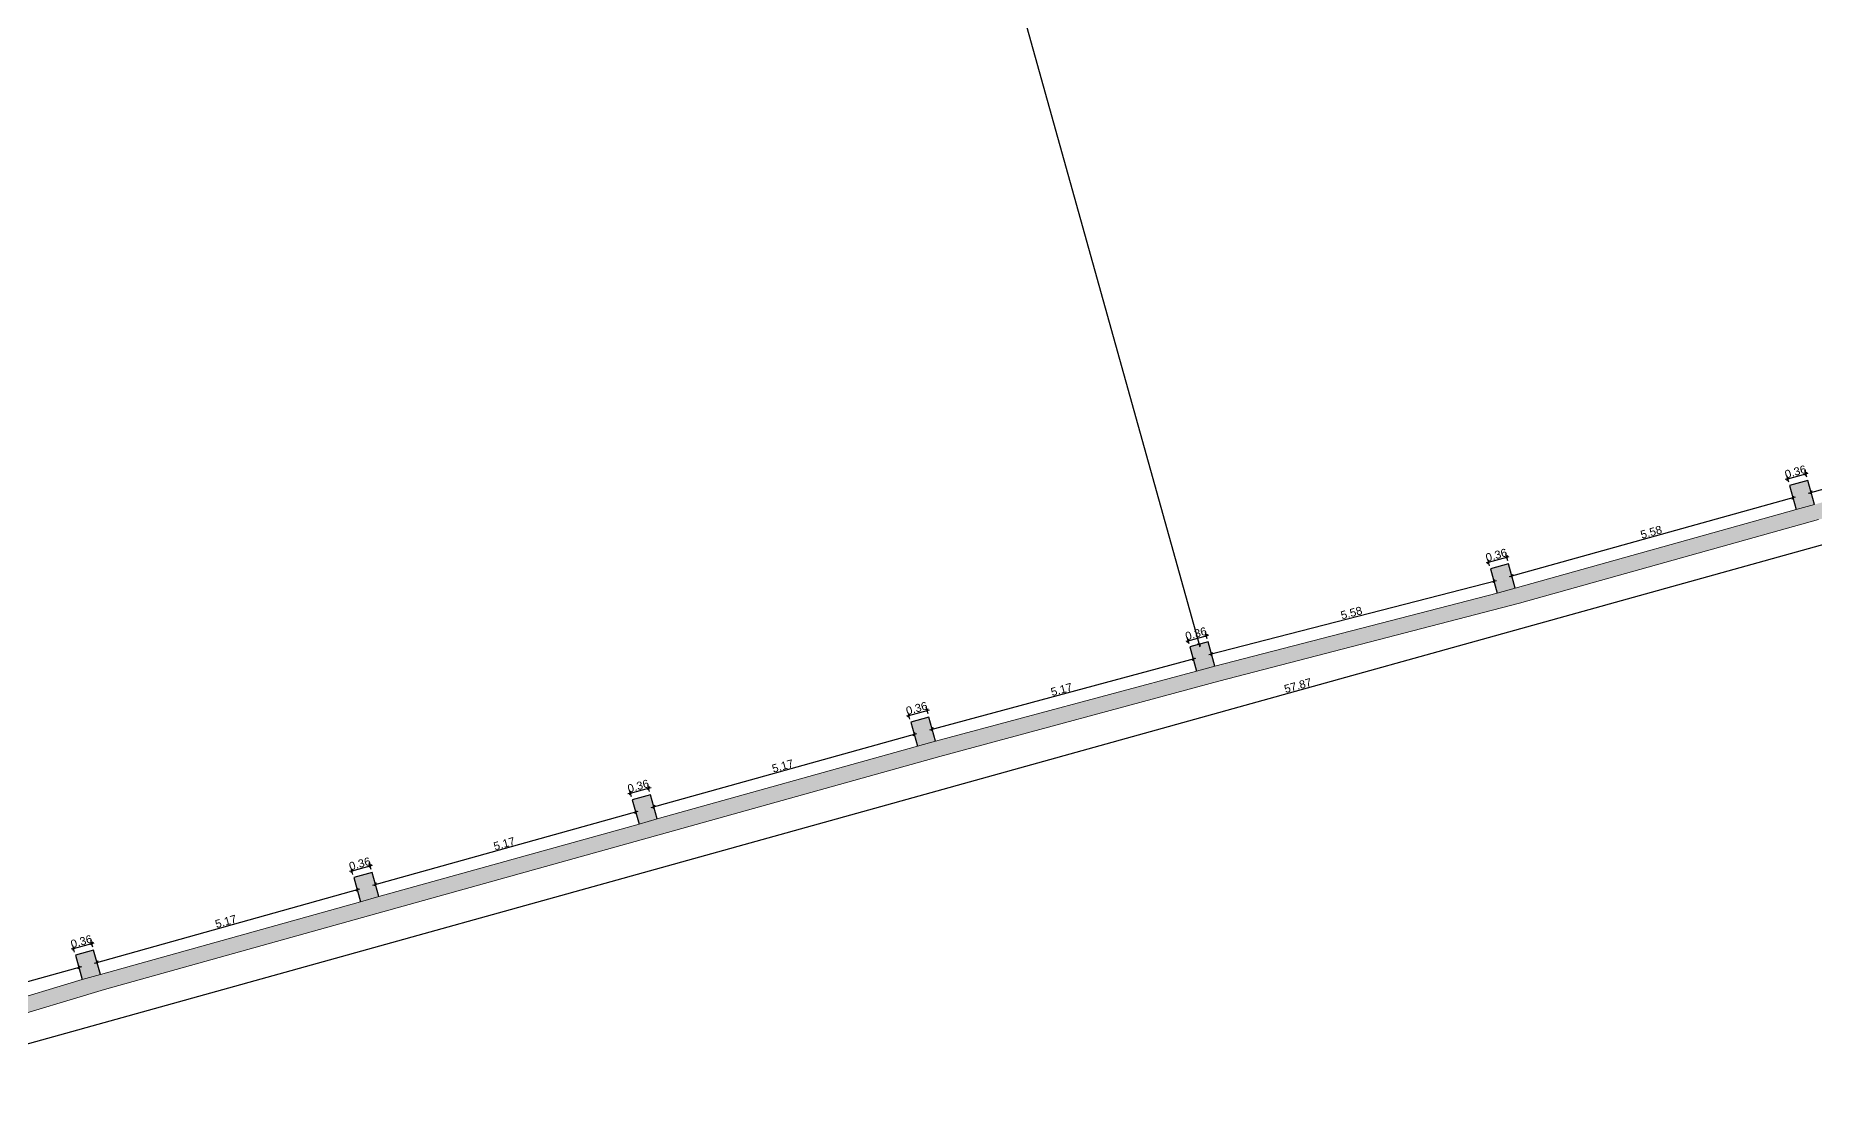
# Model space of a CAD drawing. Header units: metres. Extents: x -68 to 2267, y 0 to 1370.
# Drawn here: x 73.34 to 107.37, y 157.96 to 178.29 of the extents above; entities that cross this region are included whole.
import ezdxf

# ---------------------------------------------------------------- set-up
doc = ezdxf.new("R2010")
doc.units = ezdxf.units.M
doc.layers.add('00- Contornos', color=250, linetype='Continuous', lineweight=9)
doc.layers.add('00-Textos cotas y niveles', color=5, linetype='Continuous', lineweight=5)
doc.layers.add('A-Corte 1', color=7, linetype='Continuous', lineweight=15, true_color=0x000000)
doc.styles.add('Arial', font='arial.ttf')
doc.dimstyles.new('Diagonal_-_2_mm_Arial_azul', dxfattribs={"dimscale": 0.3048, "dimtxt": 0.153039, "dimasz": 0.492126, "dimexe": 0.061516, "dimexo": 0.061516, "dimgap": 0.012303, "dimtad": 1, "dimrnd": 0.01, "dimzin": 0, "dimdsep": 46, "dimtxsty": 'Arial', "dimblk1": 'OBLIQUE', "dimblk2": 'OBLIQUE', "dimsah": 1, "dimcen": 0.09, "dimdle": 0.061516, "dimazin": 0, "dimtfac": 1, "dimtdec": 4, "dimtix": 1, "dimtmove": 0, "dimatfit": 3, "dimfxl": 1, "dimtvp": 1, "dimtolj": 1, "dimtzin": 0, "dimarcsym": 2})

# ---------------------------------------------------------------- blocks, each defined once
blk = doc.blocks.new('_Oblique')
at = {"color": 0, "linetype": 'ByBlock', "lineweight": -2}
blk.add_line((-0.5, -0.5), (0.5, 0.5), dxfattribs=at)
blk = doc.blocks.new('*D142')
at = {"layer": '00-Textos cotas y niveles', "color": 0, "lineweight": -2, "transparency": 16777216}
blk.add_line((88.288, 192.865), (95.614, 166.598), dxfattribs=at)
at = {"layer": 'Defpoints', "color": 0, "transparency": 16777216}
for p in [(88.302, 192.817), (95.6, 166.646), (95.6, 166.646)]:
    blk.add_point(p, dxfattribs=at)
at = {"layer": '00-Textos cotas y niveles', "color": 0, "lineweight": -2, "transparency": 16777216, "xscale": 0.05, "yscale": 0.05, "zscale": 0.05}
for p, rotation in [((88.302, 192.817), 105.5822669976284), ((95.6, 166.646), 285.5822669976284)]:
    blk.add_blockref('_Oblique', p, dxfattribs=dict(at, rotation=rotation))
at = {"layer": '00-Textos cotas y niveles', "color": 0, "transparency": 16777216, "insert": (92.037, 179.755), "char_height": 0.153, "attachment_point": 5, "rotation": 285.5823, "style": 'Arial'}
blk.add_mtext('\\A1;27.17', dxfattribs=at)
blk = doc.blocks.new('*D168')
at = {"layer": '00-Textos cotas y niveles', "color": 0, "lineweight": -2, "transparency": 16777216}
blk.add_line((74.221, 160.482), (69.285, 159.105), dxfattribs=at)
at = {"layer": 'Defpoints', "color": 0, "transparency": 16777216}
for p in [(74.173, 160.469), (69.333, 159.118), (69.333, 159.118)]:
    blk.add_point(p, dxfattribs=at)
at = {"layer": '00-Textos cotas y niveles', "color": 0, "lineweight": -2, "transparency": 16777216, "xscale": 0.05, "yscale": 0.05, "zscale": 0.05}
for p, rotation in [((74.173, 160.469), 15.59281093929578), ((69.333, 159.118), 195.5928109392958)]:
    blk.add_blockref('_Oblique', p, dxfattribs=dict(at, rotation=rotation))
at = {"layer": '00-Textos cotas y niveles', "color": 0, "transparency": 16777216, "insert": (71.729, 159.881), "char_height": 0.153, "attachment_point": 5, "rotation": 15.5928, "style": 'Arial'}
blk.add_mtext('\\A1;5.02', dxfattribs=at)
blk = doc.blocks.new('*D169')
at = {"layer": '00-Textos cotas y niveles', "color": 0, "lineweight": -2, "transparency": 16777216}
for p, q in [((74.439, 160.856), (74.403, 160.984)), ((74.073, 160.828), (74.025, 160.815)), ((74.092, 160.759), (74.056, 160.887)), ((74.073, 160.828), (74.42, 160.925)), ((74.42, 160.925), (74.468, 160.938))]:
    blk.add_line(p, q, dxfattribs=at)
at = {"layer": 'Defpoints', "color": 0, "transparency": 16777216}
for p in [(74.108, 160.7), (74.42, 160.925), (74.455, 160.797)]:
    blk.add_point(p, dxfattribs=at)
at = {"layer": '00-Textos cotas y niveles', "color": 0, "lineweight": -2, "transparency": 16777216, "xscale": 0.05, "yscale": 0.05, "zscale": 0.05}
for p, rotation in [((74.42, 160.925), 195.5928109392712), ((74.073, 160.828), 15.59281093927116)]:
    blk.add_blockref('_Oblique', p, dxfattribs=dict(at, rotation=rotation))
at = {"layer": '00-Textos cotas y niveles', "color": 0, "transparency": 16777216, "insert": (74.222, 160.964), "char_height": 0.153, "attachment_point": 5, "rotation": 15.5928, "style": 'Arial'}
blk.add_mtext('\\A1;0.36', dxfattribs=at)
blk = doc.blocks.new('*D170')
at = {"layer": '00-Textos cotas y niveles', "color": 0, "lineweight": -2, "transparency": 16777216}
blk.add_line((74.472, 160.552), (79.547, 161.968), dxfattribs=at)
at = {"layer": 'Defpoints', "color": 0, "transparency": 16777216}
for p in [(79.498, 161.955), (79.498, 161.955), (74.52, 160.566)]:
    blk.add_point(p, dxfattribs=at)
at = {"layer": '00-Textos cotas y niveles', "color": 0, "lineweight": -2, "transparency": 16777216, "xscale": 0.05, "yscale": 0.05, "zscale": 0.05}
for p, rotation in [((79.498, 161.955), 15.59281093926917), ((74.52, 160.566), 195.5928109392692)]:
    blk.add_blockref('_Oblique', p, dxfattribs=dict(at, rotation=rotation))
at = {"layer": '00-Textos cotas y niveles', "color": 0, "transparency": 16777216, "insert": (76.985, 161.347), "char_height": 0.153, "attachment_point": 5, "rotation": 15.5928, "style": 'Arial'}
blk.add_mtext('\\A1;5.17', dxfattribs=at)
blk = doc.blocks.new('*D171')
at = {"layer": '00-Textos cotas y niveles', "color": 0, "lineweight": -2, "transparency": 16777216}
for p, q in [((79.417, 162.245), (79.382, 162.373)), ((79.398, 162.314), (79.745, 162.411)), ((79.764, 162.342), (79.728, 162.47)), ((79.745, 162.411), (79.793, 162.424)), ((79.398, 162.314), (79.35, 162.301))]:
    blk.add_line(p, q, dxfattribs=at)
at = {"layer": 'Defpoints', "color": 0, "transparency": 16777216}
for p in [(79.745, 162.411), (79.434, 162.186), (79.781, 162.283)]:
    blk.add_point(p, dxfattribs=at)
at = {"layer": '00-Textos cotas y niveles', "color": 0, "lineweight": -2, "transparency": 16777216, "xscale": 0.05, "yscale": 0.05, "zscale": 0.05}
for p, rotation in [((79.398, 162.314), 15.59281093927116), ((79.745, 162.411), 195.5928109392712)]:
    blk.add_blockref('_Oblique', p, dxfattribs=dict(at, rotation=rotation))
at = {"layer": '00-Textos cotas y niveles', "color": 0, "transparency": 16777216, "insert": (79.547, 162.45), "char_height": 0.153, "attachment_point": 5, "rotation": 15.5928, "style": 'Arial'}
blk.add_mtext('\\A1;0.36', dxfattribs=at)
blk = doc.blocks.new('*D172')
at = {"layer": '00-Textos cotas y niveles', "color": 0, "lineweight": -2, "transparency": 16777216}
blk.add_line((79.797, 162.038), (84.873, 163.455), dxfattribs=at)
at = {"layer": 'Defpoints', "color": 0, "transparency": 16777216}
for p in [(84.825, 163.441), (84.825, 163.441), (79.845, 162.052)]:
    blk.add_point(p, dxfattribs=at)
at = {"layer": '00-Textos cotas y niveles', "color": 0, "lineweight": -2, "transparency": 16777216, "xscale": 0.05, "yscale": 0.05, "zscale": 0.05}
for p, rotation in [((84.825, 163.441), 15.59281093927566), ((79.845, 162.052), 195.5928109392757)]:
    blk.add_blockref('_Oblique', p, dxfattribs=dict(at, rotation=rotation))
at = {"layer": '00-Textos cotas y niveles', "color": 0, "transparency": 16777216, "insert": (82.311, 162.834), "char_height": 0.153, "attachment_point": 5, "rotation": 15.5928, "style": 'Arial'}
blk.add_mtext('\\A1;5.17', dxfattribs=at)
blk = doc.blocks.new('*D173')
at = {"layer": '00-Textos cotas y niveles', "color": 0, "lineweight": -2, "transparency": 16777216}
for p, q in [((84.725, 163.801), (84.676, 163.787)), ((84.744, 163.732), (84.708, 163.86)), ((84.725, 163.801), (85.071, 163.897)), ((85.091, 163.829), (85.055, 163.957)), ((85.071, 163.897), (85.12, 163.911))]:
    blk.add_line(p, q, dxfattribs=at)
at = {"layer": 'Defpoints', "color": 0, "transparency": 16777216}
for p in [(85.071, 163.897), (85.107, 163.769), (84.76, 163.673)]:
    blk.add_point(p, dxfattribs=at)
at = {"layer": '00-Textos cotas y niveles', "color": 0, "lineweight": -2, "transparency": 16777216, "xscale": 0.05, "yscale": 0.05, "zscale": 0.05}
for p, rotation in [((84.725, 163.801), 15.59281093927116), ((85.071, 163.897), 195.5928109392712)]:
    blk.add_blockref('_Oblique', p, dxfattribs=dict(at, rotation=rotation))
at = {"layer": '00-Textos cotas y niveles', "color": 0, "transparency": 16777216, "insert": (84.874, 163.936), "char_height": 0.153, "attachment_point": 5, "rotation": 15.5928, "style": 'Arial'}
blk.add_mtext('\\A1;0.36', dxfattribs=at)
blk = doc.blocks.new('*D174')
at = {"layer": '00-Textos cotas y niveles', "color": 0, "lineweight": -2, "transparency": 16777216}
blk.add_line((85.123, 163.525), (90.2, 164.941), dxfattribs=at)
at = {"layer": 'Defpoints', "color": 0, "transparency": 16777216}
for p in [(90.151, 164.928), (90.151, 164.928), (85.172, 163.538)]:
    blk.add_point(p, dxfattribs=at)
at = {"layer": '00-Textos cotas y niveles', "color": 0, "lineweight": -2, "transparency": 16777216, "xscale": 0.05, "yscale": 0.05, "zscale": 0.05}
for p, rotation in [((90.151, 164.928), 15.59281093921645), ((85.172, 163.538), 195.5928109392164)]:
    blk.add_blockref('_Oblique', p, dxfattribs=dict(at, rotation=rotation))
at = {"layer": '00-Textos cotas y niveles', "color": 0, "transparency": 16777216, "insert": (87.637, 164.32), "char_height": 0.153, "attachment_point": 5, "rotation": 15.5928, "style": 'Arial'}
blk.add_mtext('\\A1;5.17', dxfattribs=at)
blk = doc.blocks.new('*D175')
at = {"layer": '00-Textos cotas y niveles', "color": 0, "lineweight": -2, "transparency": 16777216}
for p, q in [((90.051, 165.287), (90.398, 165.384)), ((90.417, 165.315), (90.381, 165.443)), ((90.398, 165.384), (90.446, 165.397)), ((90.051, 165.287), (90.003, 165.274)), ((90.07, 165.218), (90.035, 165.346))]:
    blk.add_line(p, q, dxfattribs=at)
at = {"layer": 'Defpoints', "color": 0, "transparency": 16777216}
for p in [(90.398, 165.384), (90.087, 165.159), (90.434, 165.256)]:
    blk.add_point(p, dxfattribs=at)
at = {"layer": '00-Textos cotas y niveles', "color": 0, "lineweight": -2, "transparency": 16777216, "xscale": 0.05, "yscale": 0.05, "zscale": 0.05}
for p, rotation in [((90.398, 165.384), 195.5928109392712), ((90.051, 165.287), 15.59281093927116)]:
    blk.add_blockref('_Oblique', p, dxfattribs=dict(at, rotation=rotation))
at = {"layer": '00-Textos cotas y niveles', "color": 0, "transparency": 16777216, "insert": (90.2, 165.423), "char_height": 0.153, "attachment_point": 5, "rotation": 15.5928, "style": 'Arial'}
blk.add_mtext('\\A1;0.36', dxfattribs=at)
blk = doc.blocks.new('*D176')
at = {"layer": '00-Textos cotas y niveles', "color": 0, "lineweight": -2, "transparency": 16777216}
blk.add_line((90.45, 165.012), (95.54, 166.379), dxfattribs=at)
at = {"layer": 'Defpoints', "color": 0, "transparency": 16777216}
for p in [(95.491, 166.366), (95.491, 166.366), (90.498, 165.025)]:
    blk.add_point(p, dxfattribs=at)
at = {"layer": '00-Textos cotas y niveles', "color": 0, "lineweight": -2, "transparency": 16777216, "xscale": 0.05, "yscale": 0.05, "zscale": 0.05}
for p, rotation in [((95.491, 166.366), 15.03871042390136), ((90.498, 165.025), 195.0387104239013)]:
    blk.add_blockref('_Oblique', p, dxfattribs=dict(at, rotation=rotation))
at = {"layer": '00-Textos cotas y niveles', "color": 0, "transparency": 16777216, "insert": (92.971, 165.783), "char_height": 0.153, "attachment_point": 5, "rotation": 15.0387, "style": 'Arial'}
blk.add_mtext('\\A1;5.17', dxfattribs=at)
blk = doc.blocks.new('*D177')
at = {"layer": '00-Textos cotas y niveles', "color": 0, "lineweight": -2, "transparency": 16777216}
for p, q in [((95.41, 166.657), (95.377, 166.774)), ((95.394, 166.715), (95.741, 166.812)), ((95.757, 166.753), (95.724, 166.871)), ((95.741, 166.812), (95.789, 166.825)), ((95.394, 166.715), (95.346, 166.702))]:
    blk.add_line(p, q, dxfattribs=at)
at = {"layer": 'Defpoints', "color": 0, "transparency": 16777216}
for p in [(95.741, 166.812), (95.427, 166.597), (95.774, 166.694)]:
    blk.add_point(p, dxfattribs=at)
at = {"layer": '00-Textos cotas y niveles', "color": 0, "lineweight": -2, "transparency": 16777216, "xscale": 0.05, "yscale": 0.05, "zscale": 0.05}
for p, rotation in [((95.394, 166.715), 15.59281093927116), ((95.741, 166.812), 195.5928109392712)]:
    blk.add_blockref('_Oblique', p, dxfattribs=dict(at, rotation=rotation))
at = {"layer": '00-Textos cotas y niveles', "color": 0, "transparency": 16777216, "insert": (95.543, 166.851), "char_height": 0.153, "attachment_point": 5, "rotation": 15.5928, "style": 'Arial'}
blk.add_mtext('\\A1;0.36', dxfattribs=at)
blk = doc.blocks.new('*D178')
at = {"layer": '00-Textos cotas y niveles', "color": 0, "lineweight": -2, "transparency": 16777216}
blk.add_line((95.79, 166.451), (101.289, 167.87), dxfattribs=at)
at = {"layer": 'Defpoints', "color": 0, "transparency": 16777216}
for p in [(101.241, 167.858), (101.241, 167.858), (95.838, 166.463)]:
    blk.add_point(p, dxfattribs=at)
at = {"layer": '00-Textos cotas y niveles', "color": 0, "lineweight": -2, "transparency": 16777216, "xscale": 0.05, "yscale": 0.05, "zscale": 0.05}
for p, rotation in [((101.241, 167.858), 14.4740134111397), ((95.838, 166.463), 194.4740134111397)]:
    blk.add_blockref('_Oblique', p, dxfattribs=dict(at, rotation=rotation))
at = {"layer": '00-Textos cotas y niveles', "color": 0, "transparency": 16777216, "insert": (98.517, 167.248), "char_height": 0.153, "attachment_point": 5, "rotation": 14.474, "style": 'Arial'}
blk.add_mtext('\\A1;5.58', dxfattribs=at)
blk = doc.blocks.new('*D179')
at = {"layer": '00-Textos cotas y niveles', "color": 0, "lineweight": -2, "transparency": 16777216}
blk.add_line((101.539, 167.941), (107.01, 169.468), dxfattribs=at)
at = {"layer": 'Defpoints', "color": 0, "transparency": 16777216}
for p in [(106.962, 169.454), (106.962, 169.454), (101.588, 167.954)]:
    blk.add_point(p, dxfattribs=at)
at = {"layer": '00-Textos cotas y niveles', "color": 0, "lineweight": -2, "transparency": 16777216, "xscale": 0.05, "yscale": 0.05, "zscale": 0.05}
for p, rotation in [((106.962, 169.454), 15.5928109392685), ((101.588, 167.954), 195.5928109392685)]:
    blk.add_blockref('_Oblique', p, dxfattribs=dict(at, rotation=rotation))
at = {"layer": '00-Textos cotas y niveles', "color": 0, "transparency": 16777216, "insert": (104.251, 168.792), "char_height": 0.153, "attachment_point": 5, "rotation": 15.5928, "style": 'Arial'}
blk.add_mtext('\\A1;5.58', dxfattribs=at)
blk = doc.blocks.new('*D180')
at = {"layer": '00-Textos cotas y niveles', "color": 0, "lineweight": -2, "transparency": 16777216}
for p, q in [((101.14, 168.219), (101.092, 168.205)), ((101.16, 168.148), (101.124, 168.278)), ((101.14, 168.219), (101.487, 168.316)), ((101.507, 168.245), (101.47, 168.375)), ((101.487, 168.316), (101.535, 168.329))]:
    blk.add_line(p, q, dxfattribs=at)
at = {"layer": 'Defpoints', "color": 0, "transparency": 16777216}
for p in [(101.487, 168.316), (101.523, 168.186), (101.176, 168.089)]:
    blk.add_point(p, dxfattribs=at)
at = {"layer": '00-Textos cotas y niveles', "color": 0, "lineweight": -2, "transparency": 16777216, "xscale": 0.05, "yscale": 0.05, "zscale": 0.05}
for p, rotation in [((101.14, 168.219), 15.59281093927116), ((101.487, 168.316), 195.5928109392712)]:
    blk.add_blockref('_Oblique', p, dxfattribs=dict(at, rotation=rotation))
at = {"layer": '00-Textos cotas y niveles', "color": 0, "transparency": 16777216, "insert": (101.289, 168.354), "char_height": 0.153, "attachment_point": 5, "rotation": 15.5928, "style": 'Arial'}
blk.add_mtext('\\A1;0.36', dxfattribs=at)
blk = doc.blocks.new('*D181')
at = {"layer": '00-Textos cotas y niveles', "color": 0, "lineweight": -2, "transparency": 16777216}
for p, q in [((106.863, 169.812), (106.814, 169.798)), ((106.881, 169.745), (106.846, 169.871)), ((106.863, 169.812), (107.209, 169.909)), ((107.228, 169.842), (107.193, 169.968)), ((107.209, 169.909), (107.257, 169.922))]:
    blk.add_line(p, q, dxfattribs=at)
at = {"layer": 'Defpoints', "color": 0, "transparency": 16777216}
for p in [(107.209, 169.909), (106.898, 169.686), (107.245, 169.782)]:
    blk.add_point(p, dxfattribs=at)
at = {"layer": '00-Textos cotas y niveles', "color": 0, "lineweight": -2, "transparency": 16777216, "xscale": 0.05, "yscale": 0.05, "zscale": 0.05}
for p, rotation in [((106.863, 169.812), 15.59281093927116), ((107.209, 169.909), 195.5928109392712)]:
    blk.add_blockref('_Oblique', p, dxfattribs=dict(at, rotation=rotation))
at = {"layer": '00-Textos cotas y niveles', "color": 0, "transparency": 16777216, "insert": (107.012, 169.947), "char_height": 0.153, "attachment_point": 5, "rotation": 15.5928, "style": 'Arial'}
blk.add_mtext('\\A1;0.36', dxfattribs=at)
blk = doc.blocks.new('*D182')
at = {"layer": '00-Textos cotas y niveles', "color": 0, "lineweight": -2, "transparency": 16777216}
blk.add_line((107.261, 169.538), (112.732, 171.064), dxfattribs=at)
at = {"layer": 'Defpoints', "color": 0, "transparency": 16777216}
for p in [(112.684, 171.051), (112.684, 171.051), (107.309, 169.551)]:
    blk.add_point(p, dxfattribs=at)
at = {"layer": '00-Textos cotas y niveles', "color": 0, "lineweight": -2, "transparency": 16777216, "xscale": 0.05, "yscale": 0.05, "zscale": 0.05}
for p, rotation in [((112.684, 171.051), 15.59281093927586), ((107.309, 169.551), 195.5928109392759)]:
    blk.add_blockref('_Oblique', p, dxfattribs=dict(at, rotation=rotation))
at = {"layer": '00-Textos cotas y niveles', "color": 0, "transparency": 16777216, "insert": (109.972, 170.388), "char_height": 0.153, "attachment_point": 5, "rotation": 15.5928, "style": 'Arial'}
blk.add_mtext('\\A1;5.58', dxfattribs=at)
blk = doc.blocks.new('*D191')
at = {"layer": '00-Textos cotas y niveles', "color": 0, "lineweight": -2, "transparency": 16777216}
for p, q in [((125.2, 174.231), (125.414, 173.46)), ((69.59, 158.009), (125.445, 173.533)), ((69.44, 158.733), (69.655, 157.963))]:
    blk.add_line(p, q, dxfattribs=at)
at = {"layer": 'Defpoints', "color": 0, "transparency": 16777216}
for p in [(125.183, 174.29), (125.397, 173.519), (69.424, 158.793)]:
    blk.add_point(p, dxfattribs=at)
at = {"layer": '00-Textos cotas y niveles', "color": 0, "lineweight": -2, "transparency": 16777216, "xscale": 0.05, "yscale": 0.05, "zscale": 0.05}
for p, rotation in [((125.397, 173.519), 15.53232780893037), ((69.638, 158.022), 195.5323278089304)]:
    blk.add_blockref('_Oblique', p, dxfattribs=dict(at, rotation=rotation))
at = {"layer": '00-Textos cotas y niveles', "color": 0, "transparency": 16777216, "insert": (97.493, 165.858), "char_height": 0.153, "attachment_point": 5, "rotation": 15.5323, "style": 'Arial'}
blk.add_mtext('\\A1;57.87', dxfattribs=at)

msp = doc.modelspace()

# ---------------------------------------------------------------- hatches: boundary and pattern name
at = {"transparency": 33554483}
h = msp.add_hatch(color=256, dxfattribs=at)
h.dxf.hatch_style = 1
h.paths.add_polyline_path([(125.753, 203.698), (125.744, 203.218), (125.183, 174.29), (124.836, 174.193), (124.181, 174.01), (123.835, 173.914), (118.46, 172.414), (118.113, 172.317), (113.095, 170.917), (112.748, 170.82), (107.374, 169.32), (107.027, 169.223), (101.652, 167.723), (101.305, 167.627), (95.903, 166.232), (95.556, 166.135), (90.563, 164.794), (90.216, 164.697), (85.236, 163.307), (84.889, 163.21), (79.91, 161.821), (79.563, 161.724), (74.584, 160.334), (74.237, 160.238), (69.232, 158.735), (69.319, 158.448), (74.665, 160.046), (79.99, 161.532), (85.317, 163.018), (90.64, 164.504), (95.978, 165.941), (101.733, 167.434), (107.454, 169.031), (113.176, 170.628), (118.541, 172.125), (125.479, 174.061), (126.061, 204.095), (116.373, 201.392), (115.977, 201.255), (115.977, 200.97)])
at = {"layer": '00- Contornos', "true_color": 0x939598}
h = msp.add_hatch(color=252, dxfattribs=at)
h.dxf.hatch_style = 1
h.paths.add_polyline_path([(125.753, 203.698), (125.406, 203.601), (125.397, 203.121), (125.744, 203.218)])
h.paths.add_polyline_path([(116.609, 201.146), (116.262, 201.049), (116.373, 200.651), (116.72, 200.748)])
h.paths.add_polyline_path([(110.887, 199.55), (110.54, 199.453), (110.652, 199.054), (110.998, 199.151)])
h.paths.add_polyline_path([(105.522, 198.052), (105.175, 197.956), (105.287, 197.557), (105.633, 197.654)])
h.paths.add_polyline_path([(99.801, 196.456), (99.454, 196.359), (99.565, 195.961), (99.912, 196.057)])
h.paths.add_polyline_path([(95.714, 198.25), (95.329, 198.142), (95.329, 197.842), (95.329, 197.739), (95.429, 197.767), (95.714, 197.846), (95.714, 197.95)])
h.paths.add_polyline_path([(93.653, 194.902), (93.297, 194.803), (93.45, 194.254), (93.806, 194.353)])
h.paths.add_polyline_path([(88.327, 193.416), (87.97, 193.316), (88.123, 192.767), (88.48, 192.867)])
h.paths.add_polyline_path([(83.559, 192.085), (83.427, 192.557), (82.204, 192.216), (82.336, 191.744), (82.644, 191.83), (82.797, 191.281), (83.153, 191.38), (83, 191.929)])
h.paths.add_polyline_path([(78.101, 191.071), (76.877, 190.73), (77.009, 190.258), (77.317, 190.344), (77.471, 189.795), (77.827, 189.894), (77.674, 190.443), (78.232, 190.599)])
h.paths.add_polyline_path([(72.774, 189.584), (71.551, 189.243), (71.683, 188.771), (71.991, 188.857), (72.144, 188.308), (72.5, 188.408), (72.347, 188.957), (72.906, 189.112)])
h.paths.add_polyline_path([(67.021, 187.47), (66.664, 187.371), (66.818, 186.822), (67.174, 186.921)])
h.paths.add_polyline_path([(74.455, 160.797), (74.108, 160.7), (74.237, 160.238), (74.584, 160.334)])
h.paths.add_polyline_path([(79.781, 162.283), (79.434, 162.186), (79.563, 161.724), (79.91, 161.821)])
h.paths.add_polyline_path([(85.107, 163.769), (84.76, 163.673), (84.889, 163.21), (85.236, 163.307)])
h.paths.add_polyline_path([(90.434, 165.256), (90.087, 165.159), (90.216, 164.697), (90.563, 164.794)])
h.paths.add_polyline_path([(95.774, 166.694), (95.427, 166.597), (95.556, 166.135), (95.903, 166.232)])
h.paths.add_polyline_path([(101.523, 168.186), (101.176, 168.089), (101.305, 167.627), (101.652, 167.723)])
h.paths.add_polyline_path([(107.245, 169.782), (106.898, 169.686), (107.027, 169.223), (107.374, 169.32)])
h.paths.add_polyline_path([(112.966, 171.379), (112.619, 171.282), (112.748, 170.82), (113.095, 170.917)])
h.paths.add_polyline_path([(118.331, 172.876), (117.984, 172.779), (118.113, 172.317), (118.46, 172.414)])
h.paths.add_polyline_path([(124.052, 174.473), (123.706, 174.376), (123.835, 173.914), (124.181, 174.01)])
h.paths.add_polyline_path([(125.192, 174.77), (124.846, 174.673), (124.836, 174.193), (125.183, 174.29)])

# ---------------------------------------------------------------- linework, layer by layer
for points in [[(107.374, 169.32), (107.245, 169.782), (106.898, 169.686), (107.027, 169.223)], [(101.652, 167.723), (101.523, 168.186), (101.176, 168.089), (101.305, 167.627)], [(95.903, 166.232), (95.774, 166.694), (95.427, 166.597), (95.556, 166.135)], [(90.563, 164.794), (90.434, 165.256), (90.087, 165.159), (90.216, 164.697)], [(85.236, 163.307), (85.107, 163.769), (84.76, 163.673), (84.889, 163.21)], [(79.91, 161.821), (79.781, 162.283), (79.434, 162.186), (79.563, 161.724)], [(74.584, 160.334), (74.455, 160.797), (74.108, 160.7), (74.237, 160.238)]]:
    msp.add_lwpolyline(points)
at = {"layer": 'A-Corte 1'}
for p, q in [((107.027, 169.223), (101.652, 167.723)), ((107.374, 169.32), (107.027, 169.223)), ((107.454, 169.031), (101.733, 167.434)), ((101.305, 167.627), (95.903, 166.232)), ((101.733, 167.434), (95.978, 165.941)), ((101.652, 167.723), (101.305, 167.627)), ((95.556, 166.135), (90.563, 164.794)), ((95.903, 166.232), (95.556, 166.135)), ((95.978, 165.941), (90.64, 164.504)), ((90.563, 164.794), (90.216, 164.697)), ((90.216, 164.697), (85.236, 163.307)), ((90.64, 164.504), (85.317, 163.018)), ((84.889, 163.21), (79.91, 161.821)), ((85.317, 163.018), (79.99, 161.532)), ((85.236, 163.307), (84.889, 163.21)), ((79.563, 161.724), (74.584, 160.334)), ((79.91, 161.821), (79.563, 161.724)), ((79.99, 161.532), (74.665, 160.046)), ((74.584, 160.334), (74.237, 160.238)), ((74.237, 160.238), (69.232, 158.735)), ((74.665, 160.046), (69.319, 158.448))]:
    msp.add_line(p, q, dxfattribs=at)

# ---------------------------------------------------------------- dimensions: what is measured, and where the dimension line sits
at = {"layer": '00-Textos cotas y niveles'}
for p1, p2, distance, picture, middle in [((88.302, 192.817), (95.6, 166.646), 0, '*D142', (92.037, 179.755)), ((69.424, 158.793), (125.183, 174.29), -0.8, '*D191', (97.493, 165.858)), ((107.309, 169.551), (112.684, 171.051), 0, '*D182', (109.972, 170.388)), ((106.898, 169.686), (107.245, 169.782), 0.131, '*D181', (107.012, 169.947)), ((101.588, 167.954), (106.962, 169.454), 0, '*D179', (104.251, 168.792)), ((101.176, 168.089), (101.523, 168.186), 0.135, '*D180', (101.289, 168.354)), ((95.838, 166.463), (101.241, 167.858), 0, '*D178', (98.517, 167.248)), ((95.427, 166.597), (95.774, 166.694), 0.122, '*D177', (95.543, 166.851)), ((90.498, 165.025), (95.491, 166.366), 0, '*D176', (92.971, 165.783)), ((90.087, 165.159), (90.434, 165.256), 0.133, '*D175', (90.2, 165.423)), ((85.172, 163.538), (90.151, 164.928), 0, '*D174', (87.637, 164.32)), ((84.76, 163.673), (85.107, 163.769), 0.133, '*D173', (84.874, 163.936)), ((79.845, 162.052), (84.825, 163.441), 0, '*D172', (82.311, 162.834)), ((79.434, 162.186), (79.781, 162.283), 0.133, '*D171', (79.547, 162.45)), ((74.52, 160.566), (79.498, 161.955), 0, '*D170', (76.985, 161.347)), ((74.108, 160.7), (74.455, 160.797), 0.133, '*D169', (74.222, 160.964)), ((74.173, 160.4689), (69.333, 159.1182), 0, '*D168', (71.7287, 159.8806))]:
    dim = msp.add_aligned_dim(p1=p1, p2=p2, distance=distance, dimstyle='Diagonal_-_2_mm_Arial_azul', override={"dimscale": 1, "dimasz": 0.05, "dimpost": '<>', "dimdle": 0.05, "dimtdec": 2}, dxfattribs=at)
    dim.commit()
    dim.dimension.update_dxf_attribs({"geometry": picture, "text_midpoint": middle})

doc.saveas('drawing.dxf')
